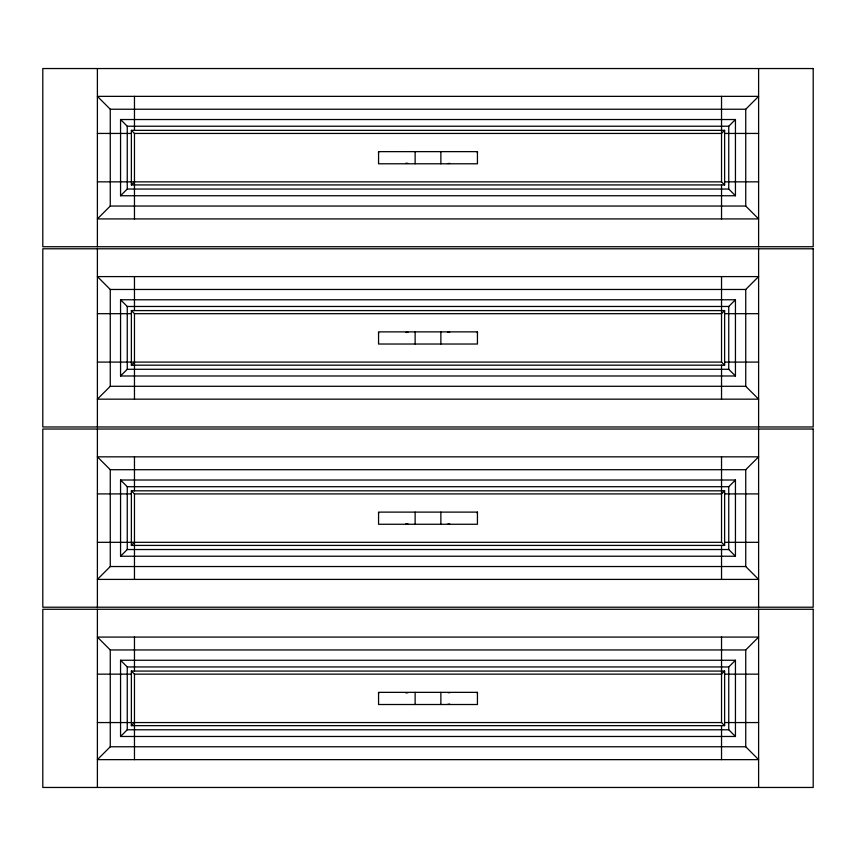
<?xml version="1.0" encoding="UTF-8"?>
<svg xmlns="http://www.w3.org/2000/svg" width="856" height="856" viewBox="0 0 856 856"><rect width="100%" height="100%" fill="white"/><g stroke="black" fill="none" stroke-linecap="round" stroke-linejoin="round"><path stroke-width="1.28" d="M378.566 693.735L378.566 692.964M378.566 513.493L378.566 512.723M378.566 333.252L378.566 332.481M378.566 153.01L378.566 152.24M477.434 693.735L477.434 692.772M477.434 513.493L477.434 512.53M477.434 333.252L477.434 332.289M477.434 153.01L477.434 152.047M110.264 206.05L97.391 218.922L758.609 218.922L745.737 206.05L110.264 206.05L110.264 109.236L97.391 96.353L758.609 96.353L745.737 109.236L110.264 109.236M120.557 195.746L127.255 189.048L728.745 189.048L735.443 195.746L735.443 119.53L120.557 119.53L120.557 195.746L735.443 195.746M131.375 184.928L724.625 184.928L724.625 130.347L131.375 130.347L131.375 184.928L134.467 181.846M110.264 386.291L97.391 399.164L758.609 399.164L745.737 386.291L110.264 386.291L110.264 289.467L97.391 276.595L758.609 276.595L745.737 289.467L110.264 289.467M120.557 375.987L127.255 369.289L728.745 369.289L735.443 375.987L735.443 299.771L120.557 299.771L120.557 375.987L735.443 375.987M131.375 365.17L724.625 365.17L724.625 310.589L131.375 310.589L131.375 365.17L134.467 362.088M110.264 566.533L97.391 579.405L758.609 579.405L745.737 566.533L110.264 566.533L110.264 469.709L97.391 456.837L758.609 456.837L745.737 469.709L110.264 469.709M120.557 556.229L127.255 549.531L728.745 549.531L735.443 556.229L735.443 480.013L120.557 480.013L120.557 556.229L735.443 556.229M131.375 545.411L724.625 545.411L724.625 490.83L131.375 490.83L131.375 545.411L134.467 542.319M724.625 130.347L721.533 133.44L134.467 133.44L131.375 130.347M120.557 119.53L127.255 126.228L728.745 126.228L735.443 119.53M110.264 746.764L97.391 759.647L758.609 759.647L745.737 746.764L110.264 746.764L110.264 649.95L97.391 637.078L758.609 637.078L745.737 649.95L110.264 649.95M120.557 736.47L127.255 729.772L728.745 729.772L735.443 736.47L735.443 660.254L120.557 660.254L120.557 736.47L735.443 736.47M131.375 725.653L724.625 725.653L724.625 671.072L131.375 671.072L131.375 725.653L134.467 722.56M724.625 310.589L721.533 313.681L134.467 313.681L131.375 310.589M120.557 299.771L127.255 306.469L728.745 306.469L735.443 299.771M724.625 490.83L721.533 493.912L134.467 493.912L131.375 490.83M120.557 480.013L127.255 486.711L728.745 486.711L735.443 480.013M724.625 671.072L721.533 674.154L134.467 674.154L131.375 671.072M120.557 660.254L127.255 666.952L728.745 666.952L735.443 660.254M405.926 332.481L408.012 332.235M405.926 692.964L408.012 692.718M447.763 163.592L449.721 163.378M447.763 524.075L449.721 523.861M447.763 704.317L449.721 704.103M97.391 133.44L131.375 133.44M724.625 133.44L758.609 133.44M97.391 181.846L721.533 181.846L724.625 184.928M724.625 181.846L758.609 181.846M97.391 313.681L131.375 313.681M724.625 313.681L758.609 313.681M97.391 362.088L721.533 362.088L724.625 365.17M724.625 362.088L758.609 362.088M97.391 493.912L131.375 493.912M724.625 493.912L758.609 493.912M97.391 542.319L721.533 542.319L724.625 545.411M724.625 542.319L758.609 542.319M97.391 674.154L131.375 674.154M724.625 674.154L758.609 674.154M97.391 722.56L721.533 722.56L724.625 725.653M724.625 722.56L758.609 722.56M447.763 332.075L449.721 332.289M447.763 692.558L449.721 692.772M405.926 163.175L408.012 163.432M405.926 523.658L408.012 523.915M758.609 68.544L758.609 246.731M758.609 248.786L758.609 426.973M758.609 429.027L758.609 607.214M758.609 609.269L758.609 787.456M745.737 109.236L745.737 206.05M745.737 289.467L745.737 386.291M745.737 469.709L745.737 566.533M745.737 649.95L745.737 746.764M728.745 126.228L728.745 189.048M728.745 306.469L728.745 369.289M728.745 486.711L728.745 549.531M728.745 666.952L728.745 729.772M721.533 96.353L721.533 181.846M721.533 184.928L721.533 218.922M721.533 276.595L721.533 362.088M721.533 365.17L721.533 399.164M721.533 456.837L721.533 542.319M721.533 545.411L721.533 579.405M721.533 637.078L721.533 722.56M721.533 725.653L721.533 759.647M440.872 151.63L440.872 163.785M440.872 331.871L440.872 344.026M440.872 512.113L440.872 524.268M440.872 692.354L440.872 704.509M415.128 151.64L415.128 163.785M415.128 331.882L415.128 344.026M415.128 512.113L415.128 524.268M415.128 692.354L415.128 704.509M134.467 96.353L134.467 130.347M134.467 133.44L134.467 218.922M134.467 276.595L134.467 310.589M134.467 313.681L134.467 399.164M134.467 456.837L134.467 490.83M134.467 493.912L134.467 579.405M134.467 637.078L134.467 671.072M134.467 674.154L134.467 759.647M127.255 126.228L127.255 189.048M127.255 306.469L127.255 369.289M127.255 486.711L127.255 549.531M127.255 666.952L127.255 729.772M97.391 68.544L97.391 246.731M97.391 248.786L97.391 426.973M97.391 429.027L97.391 607.214M97.391 609.269L97.391 787.456M813.2 68.544L42.8 68.544L42.8 246.731L813.2 246.731L813.2 68.544M477.434 151.63L378.566 151.64L378.566 163.785L477.434 163.785L477.434 151.63M813.2 248.786L42.8 248.786L42.8 426.973L813.2 426.973L813.2 248.786M477.434 331.871L378.566 331.882L378.566 344.026L477.434 344.026L477.434 331.871M813.2 429.027L42.8 429.027L42.8 607.214L813.2 607.214L813.2 429.027M477.434 512.113L378.566 512.113L378.566 524.268L477.434 524.268L477.434 512.113M813.2 609.269L42.8 609.269L42.8 787.456L813.2 787.456L813.2 609.269M477.434 692.354L378.566 692.354L378.566 704.509L477.434 704.509L477.434 692.354"/></g></svg>
